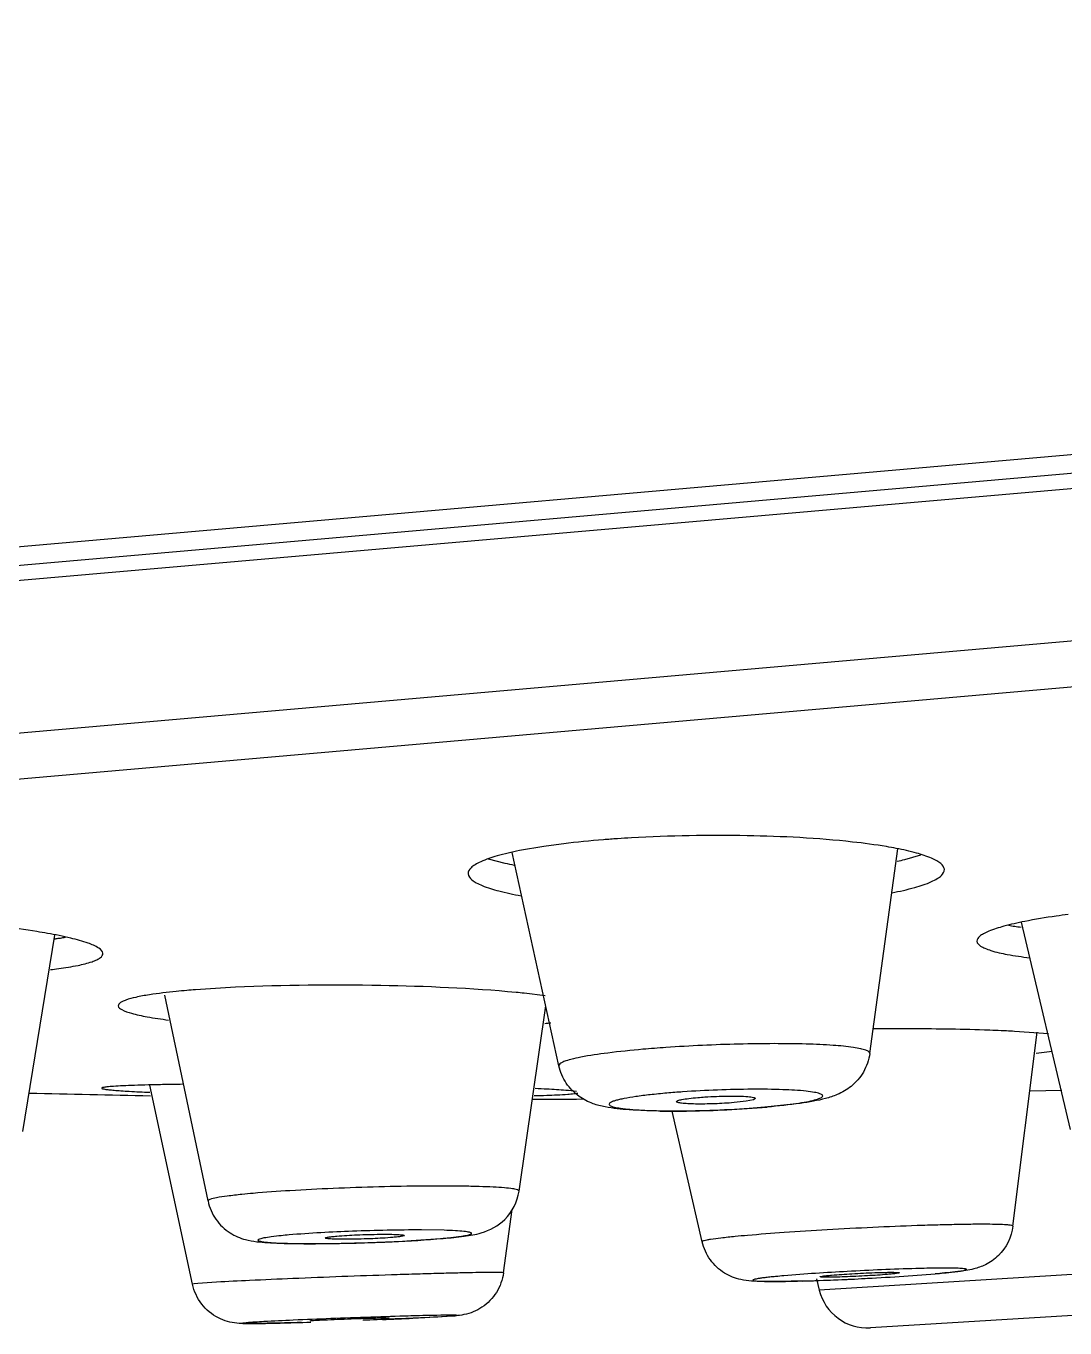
# Model space of a CAD drawing. Extents: x 38931 to 39525, y 15845 to 16265.
# Drawn here: x 39237.58 to 39248.08, y 16136.68 to 16149.84 of the extents above; entities that cross this region are included whole.
import ezdxf

# ---------------------------------------------------------------- set-up
doc = ezdxf.new("R2010")
doc.units = 0
doc.header["$LTSCALE"] = 7
doc.header["$MEASUREMENT"] = 0
doc.layers.get('0').update_dxf_attribs({"color": 2, "linetype": 'CONTINUOUS'})
doc.layers.add('DWG', color=7, linetype='CONTINUOUS')

msp = doc.modelspace()

# ---------------------------------------------------------------- linework, layer by layer
at = {"color": 7, "linetype": 'Continuous'}
for p, q in [((39217.28079, 16142.46323), (39301.55903, 16149.83662)), ((39301.61241, 16148.2959), (39217.49534, 16140.93661)), ((39301.25945, 16147.80046), (39217.92893, 16140.51)), ((39242.8119, 16141.5431), (39242.56662, 16141.50079)), ((39242.25149, 16141.41911), (39242.41873, 16141.37517)), ((39242.965, 16139.32567), (39242.49439, 16141.48184)), ((39246.10782, 16139.45015), (39246.39038, 16141.51938)), ((39246.46356, 16141.41184), (39246.6229, 16141.45795)), ((39248.13584, 16138.68062), (39247.6404, 16140.77622)), ((39237.54657, 16138.66044), (39237.87116, 16140.64733)), ((39239.69696, 16140.11947), (39239.2904, 16140.09455)), ((39239.4183, 16137.9589), (39238.98215, 16140.04108)), ((39242.82694, 16140.03439), (39242.61287, 16140.05915)), ((39242.56228, 16138.05851), (39242.83243, 16139.93304)), ((39247.55573, 16137.70401), (39247.80098, 16139.66485)), ((39247.91494, 16139.64946), (39247.57236, 16139.67376)), ((39247.79087, 16139.4541), (39247.95175, 16139.47342)), ((39239.26194, 16137.11725), (39238.83006, 16139.13129)), ((39248.05015, 16139.0764), (39247.72647, 16139.06911)), ((39244.85915, 16138.96738), (39244.73615, 16138.95336)), ((39244.93419, 16138.98316), (39244.85915, 16138.96738)), ((39244.95224, 16138.99466), (39244.93419, 16138.98316)), ((39245.04841, 16138.9093), (39245.33474, 16138.94057)), ((39244.41405, 16137.54608), (39244.11152, 16138.86861)), ((39242.40553, 16137.23263), (39242.49428, 16137.87231)), ((39241.80519, 16137.6627), (39241.57691, 16137.66613)), ((39241.47275, 16137.55807), (39241.76945, 16137.57918)), ((39248.73799, 16137.25064), (39245.59815, 16137.0586)), ((39246.78905, 16137.22416), (39246.77063, 16137.22257)), ((39239.2778, 16137.12091), (39239.26194, 16137.11725)), ((39239.31515, 16137.12476), (39239.2778, 16137.12091)), ((39239.50473, 16137.13758), (39239.31515, 16137.12476)), ((39245.57072, 16137.17286), (39245.59815, 16137.0586)), ((39248.27173, 16136.80817), (39246.11486, 16136.67625)), ((39239.80572, 16136.72762), (39239.78006, 16136.72498)), ((39240.44934, 16136.74746), (39240.46269, 16136.74936)), ((39241.24843, 16136.77679), (39241.23509, 16136.77491)), ((39241.48984, 16136.77389), (39241.89206, 16136.79664)), ((39241.89206, 16136.79664), (39241.91772, 16136.79928))]:
    msp.add_line(p, q, dxfattribs=at)
for centre, radius, start, end in [((39243.90701, 16134.17702), 7.44704, 96.885407, 98.456187), ((39244.4581, 16128.47368), 13.17791, 93.303566, 93.915609), ((39245.74472, 16144.32249), 2.9981, 282.31527, 283.872712), ((39243.11242, 16144.4932), 3.19426, 257.457263, 259.210636), ((39237.46448, 16143.79433), 3.2104, 278.281545, 279.192534), ((39248.03924, 16143.81216), 3.11134, 260.243281, 261.380062), ((39248.1436, 16144.49866), 3.80572, 261.375738, 262.367643), ((39237.3436, 16144.64766), 4.07226, 277.392403, 277.60648), ((39237.38978, 16144.30509), 3.72659, 277.599911, 278.287003), ((39237.31648, 16144.76081), 4.49147, 276.505488, 277.582082), ((39240.02405, 16130.68536), 9.43775, 94.458389, 94.99151), ((39241.60051, 16130.153), 9.95774, 84.16489, 84.627993), ((39242.19885, 16145.29776), 5.57882, 276.420058, 277.069953), ((39246.42308, 16107.41827), 32.28125, 89.883561, 90.495743), ((39246.87318, 16126.49494), 13.19736, 86.963117, 87.316584), ((39244.98789, 16126.00855), 13.53458, 93.985621, 94.973391), ((39242.54865, 16338.98929), 200.0004, 268.585288, 268.936334), ((39242.09134, 16124.95254), 14.15696, 86.948968, 87.425869), ((39244.8628, 16129.78683), 9.29741, 93.985622, 94.97339), ((39244.99016, 16127.92229), 11.16629, 90.354202, 93.972561), ((39242.54865, 16338.98929), 200.0004, 270.0436491, 270.188245), ((39242.3023, 16154.52394), 15.50548, 271.532467, 271.996326), ((39244.17188, 16149.29345), 10.42377, 272.700373, 274.955346), ((39244.24238, 16148.1717), 9.29741, 273.985622, 274.97339), ((39244.11725, 16148.89522), 10.02772, 269.269429, 271.006768), ((39244.08733, 16150.71413), 11.84687, 270.996892, 272.785106), ((39240.63017, 16129.38258), 8.68614, 94.987696, 95.741387), ((39240.75596, 16131.67104), 5.96683, 94.987696, 95.741387), ((39245.98812, 16124.81868), 12.84059, 94.989785, 95.542933), ((39240.44653, 16153.34888), 15.82165, 270.081981, 271.093149), ((39240.38434, 16157.11873), 19.592, 271.064652, 272.046766), ((39241.23532, 16143.69816), 6.14225, 274.988805, 275.486808), ((39241.33307, 16142.67434), 5.11378, 275.493445, 275.774702), ((39246.00784, 16128.41563), 8.82067, 94.989785, 95.542933), ((39246.93348, 16124.6693), 12.61141, 90.627511, 91.62706), ((39246.00337, 16146.01047), 8.82066, 274.989785, 275.542933), ((39244.69779, 16162.77145), 25.63207, 271.62678, 272.646355), ((39244.52678, 16166.63154), 29.49593, 272.631988, 273.192561), ((39246.08433, 16137.17532), 0.5, 193.5, 273.5), ((39238.79346, 16195.01042), 58.29891, 272.3470801, 272.6509279)]:
    msp.add_arc(centre, radius, start, end, dxfattribs=at)
for points, knots in [([(39243.55822, 16141.62083), (39243.51044, 16141.61755), (39243.32882, 16141.60407), (39243.14748, 16141.58648), (39243.01422, 16141.57035)], [0, 0, 0, 0, 605.59710122, 2303.0433866, 2303.0433866, 2303.0433866, 2303.0433866]), ([(39245.93387, 16141.58787), (39245.5802, 16141.62701), (39244.83425, 16141.66469), (39244.08798, 16141.65218), (39243.6987, 16141.62969)], [0, 0, 0, 0, 1102.3016558, 2310.24453287, 2310.24453287, 2310.24453287, 2310.24453287]), ([(39246.37603, 16141.52311), (39246.34305, 16141.52949), (39246.19638, 16141.55575), (39246.04856, 16141.57518), (39245.93387, 16141.58787)], [0, 0, 0, 0, 523.48659451, 2321.49427211, 2321.49427211, 2321.49427211, 2321.49427211]), ([(39242.56662, 16141.50079), (39242.49043, 16141.48558), (39242.35788, 16141.45504), (39242.20763, 16141.4063), (39242.12086, 16141.36154), (39242.07105, 16141.32711), (39242.04586, 16141.28805), (39242.04784, 16141.26524)], [0, 0, 0, 0, 1962.71004278, 3432.96452769, 3980.90018974, 4410.03316097, 4988.29772305, 4988.29772305, 4988.29772305, 4988.29772305]), ([(39246.86208, 16141.31165), (39246.86014, 16141.33399), (39246.8327, 16141.36794), (39246.78405, 16141.39981), (39246.7026, 16141.43953), (39246.56531, 16141.48293), (39246.44477, 16141.50982), (39246.37603, 16141.52311)], [0, 0, 0, 0, 620.94894012, 1071.6882312, 1635.04163889, 3113.34273989, 5051.99173987, 5051.99173987, 5051.99173987, 5051.99173987]), ([(39246.33152, 16141.07432), (39246.40937, 16141.08959), (39246.54483, 16141.12029), (39246.69843, 16141.16931), (39246.78725, 16141.21446), (39246.83811, 16141.24906), (39246.8641, 16141.28857), (39246.86208, 16141.31165)], [0, 0, 0, 0, 1989.77562722, 3480.2160619, 4035.12480635, 4468.97370508, 5050.11933705, 5050.11933705, 5050.11933705, 5050.11933705]), ([(39242.04784, 16141.26524), (39242.04992, 16141.24144), (39242.08065, 16141.20558), (39242.13382, 16141.17246), (39242.22369, 16141.13082), (39242.37465, 16141.08581), (39242.50707, 16141.05814), (39242.58253, 16141.04456)], [0, 0, 0, 0, 599.36926365, 1042.46714165, 1599.41615088, 3065.91658315, 4989.5961805, 4989.5961805, 4989.5961805, 4989.5961805]), ([(39247.67461, 16140.78494), (39247.60389, 16140.7708), (39247.48094, 16140.74296), (39247.34155, 16140.70066), (39247.26024, 16140.66273), (39247.21536, 16140.6354), (39247.18954, 16140.60352), (39247.1912, 16140.58453)], [0, 0, 0, 0, 2028.04931375, 3540.04853253, 4096.99027154, 4525.23371845, 5061.17068709, 5061.17068709, 5061.17068709, 5061.17068709]), ([(39248.1124, 16140.85559), (39248.07228, 16140.8503), (39247.92585, 16140.83002), (39247.77989, 16140.806), (39247.67461, 16140.78494)], [0, 0, 0, 0, 638.8374258, 2333.63486674, 2333.63486674, 2333.63486674, 2333.63486674]), ([(39237.79512, 16140.66432), (39237.75993, 16140.67058), (39237.60504, 16140.69657), (39237.44932, 16140.71745), (39237.32886, 16140.73174)], [0, 0, 0, 0, 516.20375606, 2268.43946282, 2268.43946282, 2268.43946282, 2268.43946282]), ([(39238.35565, 16140.46324), (39238.35377, 16140.48462), (39238.29941, 16140.531), (39238.18919, 16140.57344), (39238.01213, 16140.62343), (39237.87418, 16140.65027), (39237.79512, 16140.66432)], [0, 0, 0, 0, 426.19590761, 1226.31400556, 2434.56416414, 4029.3968635, 4029.3968635, 4029.3968635, 4029.3968635]), ([(39247.1912, 16140.58453), (39247.19298, 16140.56413), (39247.22538, 16140.53509), (39247.27608, 16140.51049), (39247.36602, 16140.47845), (39247.51601, 16140.4459), (39247.64728, 16140.42686), (39247.72229, 16140.4178)], [0, 0, 0, 0, 543.98618467, 980.3241855, 1543.20542802, 3054.93722423, 5062.38648196, 5062.38648196, 5062.38648196, 5062.38648196]), ([(39237.90911, 16140.30861), (39237.9744, 16140.31733), (39238.08776, 16140.33547), (39238.21677, 16140.3657), (39238.292, 16140.39573), (39238.33351, 16140.41783), (39238.35715, 16140.44631), (39238.35565, 16140.46324)], [0, 0, 0, 0, 1994.49039126, 3472.22787696, 4011.24469602, 4422.55536591, 4937.1971847, 4937.1971847, 4937.1971847, 4937.1971847]), ([(39242.53277, 16140.06701), (39242.07822, 16140.10979), (39241.13217, 16140.14851), (39240.18575, 16140.14242), (39239.69696, 16140.11947)], [0, 0, 0, 0, 1104.66875408, 2288.64428034, 2288.64428034, 2288.64428034, 2288.64428034]), ([(39238.82539, 16140.04326), (39238.77917, 16140.03595), (39238.69922, 16140.0214), (39238.60848, 16139.99863), (39238.55567, 16139.97721), (39238.52702, 16139.9619), (39238.50991, 16139.94273), (39238.51092, 16139.93117)], [0, 0, 0, 0, 2016.12918419, 3496.90387755, 4035.34313227, 4444.51886806, 4944.74190665, 4944.74190665, 4944.74190665, 4944.74190665]), ([(39239.20289, 16140.08732), (39239.16746, 16140.08422), (39239.04132, 16140.07237), (39238.91541, 16140.05748), (39238.82539, 16140.04326)], [0, 0, 0, 0, 639.50421421, 2278.57370994, 2278.57370994, 2278.57370994, 2278.57370994]), ([(39238.51092, 16139.93117), (39238.51241, 16139.91403), (39238.56484, 16139.87973), (39238.66079, 16139.85061), (39238.82223, 16139.81537), (39238.94671, 16139.79745), (39239.01855, 16139.78804)], [0, 0, 0, 0, 387.96604159, 1179.14155589, 2402.58295154, 4036.55905242, 4036.55905242, 4036.55905242, 4036.55905242]), ([(39247.49105, 16139.67783), (39247.41624, 16139.68134), (39247.08227, 16139.69436), (39246.74801, 16139.69891), (39246.48868, 16139.69945)], [0, 0, 0, 0, 522.11825931, 2330.16276072, 2330.16276072, 2330.16276072, 2330.16276072]), ([(39243.81454, 16139.49217), (39243.6957, 16139.48178), (39243.4854, 16139.46013), (39243.24274, 16139.42536), (39243.09572, 16139.39326), (39243.03132, 16139.37488), (39242.99419, 16139.35842), (39242.97466, 16139.34746), (39242.96336, 16139.3333), (39242.96501, 16139.32567)], [0, 0, 0, 0, 2764.87099589, 4899.02319289, 5678.11411339, 6248.36662184, 6453.84518167, 6607.53973489, 6788.53614308, 6788.53614308, 6788.53614308, 6788.53614308]), ([(39246.10779, 16139.45015), (39246.10866, 16139.45646), (39246.09597, 16139.47349), (39246.06248, 16139.48564), (39246.00983, 16139.50044), (39245.89992, 16139.51843), (39245.71652, 16139.5354), (39245.44946, 16139.54704), (39245.13125, 16139.55077), (39244.65779, 16139.54432), (39244.2926, 16139.52753), (39244.04716, 16139.5104)], [0, 0, 0, 0, 79.32788997, 223.05093927, 448.35288775, 756.76902952, 1609.63571223, 2739.64144754, 4085.41838481, 5572.01734644, 8636.02810638, 8636.02810638, 8636.02810638, 8636.02810638]), ([(39246.10782, 16139.45015), (39246.09888, 16139.38465), (39246.05555, 16139.25808), (39245.93222, 16139.11611), (39245.79199, 16139.03458), (39245.6608, 16138.99237), (39245.53432, 16138.96559), (39245.33893, 16138.93447), (39245.1828, 16138.9183), (39245.07227, 16138.90864)], [0, 0, 0, 0, 1066.21482021, 2093.9261812, 2966.25032342, 3648.94470596, 4309.56865449, 5050.09144538, 6839.52760553, 6839.52760553, 6839.52760553, 6839.52760553]), ([(39243.98939, 16138.86832), (39243.8852, 16138.86979), (39243.69884, 16138.87601), (39243.47096, 16138.89752), (39243.29841, 16138.94149), (39243.1569, 16139.01388), (39243.02919, 16139.14458), (39242.9786, 16139.26332), (39242.965, 16139.32567)], [0, 0, 0, 0, 1503.52553179, 2691.40958535, 3292.78847114, 4063.89105321, 4954.27436519, 5875.0473011, 5875.0473011, 5875.0473011, 5875.0473011]), ([(39239.16134, 16139.13828), (39239.10034, 16139.13746), (39238.98499, 16139.13565), (39238.8226, 16139.13216), (39238.68193, 16139.12806), (39238.56486, 16139.12352), (39238.47198, 16139.11834), (39238.40618, 16139.11342), (39238.36547, 16139.1078), (39238.34898, 16139.10398), (39238.3434, 16139.10074), (39238.34353, 16139.09923)], [0, 0, 0, 0, 1888.06899622, 3569.98051796, 5026.96606364, 6241.45899284, 7200.54066189, 7893.03695247, 8312.36295586, 8420.2053201, 8466.86396879, 8466.86396879, 8466.86396879, 8466.86396879]), ([(39238.34353, 16139.09923), (39238.34381, 16139.09602), (39238.35859, 16139.09263), (39238.37927, 16139.08778), (39238.42039, 16139.08305), (39238.47385, 16139.0779), (39238.54315, 16139.07278), (39238.66295, 16139.06534), (39238.75997, 16139.06073), (39238.82911, 16139.05775)], [0, 0, 0, 0, 132.9703959, 467.42208649, 1010.10598034, 1759.78142535, 2711.25046984, 3857.76507162, 6706.58273915, 6706.58273915, 6706.58273915, 6706.58273915]), ([(39242.84244, 16139.02787), (39242.91305, 16139.03037), (39243.00564, 16139.03377), (39243.11013, 16139.04293), (39243.14448, 16139.04713), (39243.15655, 16139.05056)], [0, 0, 0, 0, 2169.42611311, 2840.50840598, 3225.83835237, 3225.83835237, 3225.83835237, 3225.83835237]), ([(39243.14305, 16139.06446), (39243.10778, 16139.07132), (39243.00803, 16139.07938), (39242.9086, 16139.08603), (39242.84485, 16139.08944)], [0, 0, 0, 0, 830.39078956, 2305.53688236, 2305.53688236, 2305.53688236, 2305.53688236]), ([(39244.05678, 16139.04923), (39244.00044, 16139.0443), (39243.89521, 16139.03401), (39243.75071, 16139.01601), (39243.64692, 16138.99922), (39243.57912, 16138.98492), (39243.54052, 16138.97492), (39243.51036, 16138.96523), (39243.48941, 16138.9554), (39243.47549, 16138.94658), (39243.47143, 16138.93333), (39243.48223, 16138.92301), (39243.50966, 16138.91067), (39243.55095, 16138.90184), (39243.60262, 16138.89381), (39243.67605, 16138.88541), (39243.78592, 16138.8775), (39243.93681, 16138.8717), (39244.17515, 16138.86859), (39244.49502, 16138.87433), (39244.75655, 16138.88756), (39244.88861, 16138.89678)], [0, 0, 0, 0, 1463.14937887, 2735.10816522, 3766.67295747, 4182.375197, 4526.97179405, 4798.93861759, 4998.34879106, 5129.14808188, 5212.95004704, 5312.35921281, 5471.96446095, 6007.14760531, 6383.49539414, 6829.55636735, 7916.95519887, 9233.49132201, 10735.22086613, 14083.35398891, 17508.30291208, 17508.30291208, 17508.30291208, 17508.30291208]), ([(39245.46631, 16139.06876), (39245.38796, 16139.0773), (39245.20612, 16139.08699), (39245.02422, 16139.08892), (39244.92113, 16139.08836)], [0, 0, 0, 0, 1004.83666724, 2319.17668133, 2319.17668133, 2319.17668133, 2319.17668133]), ([(39245.33474, 16138.94057), (39245.37211, 16138.9457), (39245.4388, 16138.95583), (39245.51648, 16138.97103), (39245.56567, 16138.98394), (39245.59259, 16138.99266), (39245.61271, 16139.00137), (39245.62586, 16139.00946), (39245.63354, 16139.01919), (39245.62998, 16139.03014), (39245.61864, 16139.0375), (39245.59187, 16139.04882), (39245.53979, 16139.05955), (39245.49379, 16139.06577), (39245.46631, 16139.06876)], [0, 0, 0, 0, 2601.131982, 4651.63836534, 5455.00249408, 6105.95606026, 6604.41658972, 6955.57144691, 7184.30777189, 7380.14185149, 7664.6515575, 8087.93579615, 9391.67709752, 11297.98435773, 11297.98435773, 11297.98435773, 11297.98435773]), ([(39244.15297, 16138.96301), (39244.15207, 16138.96871), (39244.17937, 16138.97856), (39244.21528, 16138.98668), (39244.28681, 16138.99734), (39244.33896, 16139.00253), (39244.36904, 16139.00516)], [0, 0, 0, 0, 319.42557966, 1139.05209771, 2433.25163714, 4102.54937234, 4102.54937234, 4102.54937234, 4102.54937234]), ([(39244.73615, 16138.95336), (39244.67094, 16138.94766), (39244.57221, 16138.94195), (39244.44265, 16138.93871), (39244.35149, 16138.93871), (39244.27447, 16138.94113), (39244.21188, 16138.94549), (39244.1776, 16138.95158), (39244.15384, 16138.95746), (39244.15297, 16138.96301)], [0, 0, 0, 0, 2280.20796448, 3441.57949476, 4518.79478588, 5443.93492522, 6158.66702831, 6620.04562, 6815.58051449, 6815.58051449, 6815.58051449, 6815.58051449]), ([(39244.36904, 16139.00516), (39244.39324, 16139.00728), (39244.49471, 16139.01491), (39244.59647, 16139.0188), (39244.67392, 16139.01954)], [0, 0, 0, 0, 552.79965425, 2315.01039673, 2315.01039673, 2315.01039673, 2315.01039673]), ([(39244.67392, 16139.01954), (39244.71153, 16139.0199), (39244.77922, 16139.01939), (39244.8651, 16139.01596), (39244.92038, 16139.00875), (39244.94501, 16139.00288), (39244.95246, 16138.99708), (39244.95224, 16138.99466)], [0, 0, 0, 0, 2008.86650832, 3603.23683713, 4629.93833846, 4903.99191927, 5033.79143079, 5033.79143079, 5033.79143079, 5033.79143079]), ([(39239.76122, 16138.02515), (39239.71153, 16138.02012), (39239.62518, 16138.01025), (39239.5177, 16137.99512), (39239.45315, 16137.97984), (39239.4248, 16137.96982), (39239.41772, 16137.96172), (39239.41833, 16137.9589)], [0, 0, 0, 0, 2102.94728679, 3650.98313594, 4595.80757766, 4842.28727765, 4963.8753269, 4963.8753269, 4963.8753269, 4963.8753269]), ([(39242.56226, 16138.05851), (39242.56316, 16138.06502), (39242.53272, 16138.0767), (39242.48988, 16138.08344), (39242.40386, 16138.09338), (39242.29291, 16138.09995), (39242.15116, 16138.10557), (39241.9159, 16138.11032), (39241.57767, 16138.11034), (39241.14124, 16138.1024), (39240.69159, 16138.08703), (39240.26789, 16138.06556), (39239.9987, 16138.04665), (39239.87498, 16138.03583)], [0, 0, 0, 0, 75.54449433, 269.23881527, 586.77122385, 1022.45811488, 1567.6074047, 2210.28221414, 3731.39535369, 5454.41462492, 7230.0229314, 8904.43999566, 10332.51630866, 10332.51630866, 10332.51630866, 10332.51630866]), ([(39241.79721, 16137.58006), (39241.86738, 16137.58619), (39241.99576, 16137.59941), (39242.21407, 16137.63325), (39242.45062, 16137.75922), (39242.54703, 16137.95268), (39242.56228, 16138.05851)], [0, 0, 0, 0, 878.3214901, 1609.70611557, 2748.84413973, 4082.10902279, 4082.10902279, 4082.10902279, 4082.10902279]), ([(39239.4183, 16137.9589), (39239.4321, 16137.89301), (39239.48653, 16137.76651), (39239.62778, 16137.63249), (39239.77857, 16137.56712), (39239.90894, 16137.54631), (39240.02607, 16137.53657), (39240.21192, 16137.52844), (39240.36185, 16137.52712), (39240.46917, 16137.52724)], [0, 0, 0, 0, 1092.69738346, 2164.30301637, 3084.03481855, 3714.94585095, 4300.69729513, 4991.9073601, 6734.04383697, 6734.04383697, 6734.04383697, 6734.04383697]), ([(39247.55571, 16137.70401), (39247.55593, 16137.70585), (39247.54917, 16137.71007), (39247.52852, 16137.71393), (39247.47829, 16137.71938), (39247.39716, 16137.72209), (39247.28386, 16137.72381), (39247.14291, 16137.72318), (39246.9765, 16137.72065), (39246.78859, 16137.71605), (39246.50698, 16137.70711), (39246.13452, 16137.69171), (39245.686, 16137.66842), (39245.26335, 16137.64181), (39244.99478, 16137.6214), (39244.87127, 16137.6106)], [0, 0, 0, 0, 25.45328558, 83.95179666, 313.22604328, 691.22382491, 1210.14365501, 1859.32299484, 2624.40025741, 3489.1708306, 4434.50943039, 6484.07878402, 8595.76929917, 10586.99586981, 12285.36833032, 12285.36833032, 12285.36833032, 12285.36833032]), ([(39240.15905, 16137.60793), (39240.12544, 16137.60453), (39240.06858, 16137.59846), (39239.98968, 16137.58624), (39239.95334, 16137.57899), (39239.91904, 16137.56695), (39239.92878, 16137.55589), (39239.94105, 16137.55304), (39239.96006, 16137.54833), (39239.99996, 16137.54298), (39240.06717, 16137.5372), (39240.16725, 16137.53247), (39240.2909, 16137.5293), (39240.49239, 16137.52746), (39240.77276, 16137.53031), (39241.12063, 16137.54028), (39241.35692, 16137.5513), (39241.47275, 16137.55807)], [0, 0, 0, 0, 779.85671568, 1358.95243725, 1718.35439131, 1860.72273864, 1908.89314882, 2004.18909358, 2154.01624639, 2359.30555213, 2933.10536335, 3710.65280758, 4671.56549297, 5788.25174166, 8361.58637955, 11143.06643331, 13821.34344985, 13821.34344985, 13821.34344985, 13821.34344985]), ([(39241.57691, 16137.66613), (39241.3446, 16137.66688), (39240.89765, 16137.65665), (39240.45105, 16137.63397), (39240.2372, 16137.61527)], [0, 0, 0, 0, 1191.82425208, 2293.14269243, 2293.14269243, 2293.14269243, 2293.14269243]), ([(39240.60355, 16137.58441), (39240.6031, 16137.58719), (39240.61802, 16137.59076), (39240.63602, 16137.59492), (39240.67497, 16137.59966), (39240.70312, 16137.60245), (39240.71969, 16137.6039)], [0, 0, 0, 0, 289.87893266, 1076.28023393, 2355.17426969, 4066.75834064, 4066.75834064, 4066.75834064, 4066.75834064]), ([(39240.71969, 16137.6039), (39240.78796, 16137.60988), (39240.89559, 16137.61578), (39241.04129, 16137.62083), (39241.15224, 16137.62284), (39241.25007, 16137.62287), (39241.32007, 16137.62108), (39241.36242, 16137.61855), (39241.38438, 16137.61612), (39241.39541, 16137.61423), (39241.40327, 16137.61145), (39241.40312, 16137.60974)], [0, 0, 0, 0, 2560.20055005, 4024.69342505, 5446.99539329, 6703.4285356, 7685.64123713, 8046.92093011, 8310.33851071, 8472.04502757, 8536.24004701, 8536.24004701, 8536.24004701, 8536.24004701]), ([(39241.40312, 16137.60974), (39241.40285, 16137.60671), (39241.38857, 16137.60398), (39241.36935, 16137.59913), (39241.33128, 16137.59485), (39241.30328, 16137.59197), (39241.28696, 16137.59054)], [0, 0, 0, 0, 313.41054019, 1110.48031513, 2383.67855097, 4075.02991004, 4075.02991004, 4075.02991004, 4075.02991004]), ([(39241.8476, 16137.58651), (39241.88252, 16137.59005), (39241.93135, 16137.59551), (39241.99147, 16137.60403), (39242.0253, 16137.61003), (39242.05172, 16137.61535), (39242.06903, 16137.62153), (39242.08118, 16137.62515), (39242.08417, 16137.63487), (39242.07251, 16137.63949), (39242.0583, 16137.64377), (39242.03405, 16137.64788), (39241.98749, 16137.65355), (39241.90995, 16137.65891), (39241.84326, 16137.66156), (39241.80519, 16137.6627)], [0, 0, 0, 0, 2431.5214465, 3404.33405991, 4202.28677572, 4818.27832008, 5251.67178396, 5508.12470625, 5634.19921325, 5834.87591429, 6205.52357648, 6756.97733707, 7489.91532935, 9480.58042447, 12119.43498746, 12119.43498746, 12119.43498746, 12119.43498746]), ([(39244.74783, 16137.59922), (39244.69966, 16137.59452), (39244.61628, 16137.58587), (39244.52001, 16137.57332), (39244.46416, 16137.56411), (39244.43668, 16137.55757), (39244.42236, 16137.55387), (39244.41356, 16137.54827), (39244.41408, 16137.54608)], [0, 0, 0, 0, 2519.19837979, 4371.82873701, 5027.51089264, 5498.40062682, 5784.51784162, 5901.62422615, 5901.62422615, 5901.62422615, 5901.62422615]), ([(39247.55573, 16137.70401), (39247.54205, 16137.59459), (39247.46176, 16137.43304), (39247.29053, 16137.31363), (39247.14761, 16137.26414), (39246.9825, 16137.24249), (39246.85887, 16137.23027), (39246.78905, 16137.22416)], [0, 0, 0, 0, 1692.61975673, 2521.40465671, 3161.59747232, 3994.40528432, 5070.23495964, 5070.23495964, 5070.23495964, 5070.23495964]), ([(39241.28696, 16137.59054), (39241.21913, 16137.58461), (39241.11218, 16137.57873), (39240.96733, 16137.57367), (39240.85682, 16137.57162), (39240.75904, 16137.57159), (39240.68892, 16137.57321), (39240.64603, 16137.57584), (39240.62376, 16137.57796), (39240.61184, 16137.58033), (39240.60385, 16137.58252), (39240.60355, 16137.58441)], [0, 0, 0, 0, 2542.07179246, 3997.02025899, 5412.452538, 6666.67194139, 7652.77631277, 8018.48154307, 8288.02039856, 8457.18072566, 8528.66736649, 8528.66736649, 8528.66736649, 8528.66736649]), ([(39241.08407, 16137.53922), (39241.1494, 16137.54155), (39241.38731, 16137.55129), (39241.62512, 16137.56501), (39241.79721, 16137.58006)], [0, 0, 0, 0, 630.6857045, 2297.39991402, 2297.39991402, 2297.39991402, 2297.39991402]), ([(39245.42545, 16137.14972), (39245.32504, 16137.14698), (39245.18618, 16137.1441), (39245.01541, 16137.1451), (39244.9088, 16137.14881), (39244.78194, 16137.16344), (39244.62883, 16137.22356), (39244.48505, 16137.35696), (39244.42889, 16137.48122), (39244.41405, 16137.54608)], [0, 0, 0, 0, 1722.8850471, 2381.88776086, 2928.89880284, 3552.40429872, 4565.79881973, 5691.74556455, 6832.90888314, 6832.90888314, 6832.90888314, 6832.90888314]), ([(39242.40545, 16137.23263), (39242.40567, 16137.23432), (39242.3949, 16137.23383), (39242.38375, 16137.23613), (39242.3564, 16137.23597), (39242.32238, 16137.23662), (39242.27733, 16137.23641), (39242.19951, 16137.2358), (39242.08042, 16137.23383), (39241.91422, 16137.23023), (39241.71993, 16137.2252), (39241.50267, 16137.2189), (39241.1837, 16137.20881), (39240.77295, 16137.19437), (39240.2954, 16137.1756), (39239.87336, 16137.15699), (39239.6162, 16137.14407), (39239.50473, 16137.13758)], [0, 0, 0, 0, 24.4038815, 96.56551348, 217.10508532, 385.11607293, 599.3959014, 858.71958484, 1505.64257991, 2308.66106843, 3247.41271719, 4297.21857595, 5431.08069552, 7831.53895307, 10201.31782219, 12296.1358909, 13900.01289212, 13900.01289212, 13900.01289212, 13900.01289212]), ([(39242.40553, 16137.23263), (39242.3959, 16137.16324), (39242.34641, 16137.0271), (39242.199, 16136.87567), (39242.04177, 16136.81149), (39241.94693, 16136.80075), (39241.91725, 16136.79816)], [0, 0, 0, 0, 1216.869438, 2429.8897958, 3567.10711251, 4084.70952653, 4084.70952653, 4084.70952653, 4084.70952653]), ([(39245.15583, 16137.19505), (39245.13624, 16137.19314), (39245.09966, 16137.1894), (39245.04905, 16137.18369), (39245.00661, 16137.1781), (39244.97375, 16137.17333), (39244.94845, 16137.16791), (39244.93562, 16137.16531), (39244.92399, 16137.15916), (39244.93475, 16137.15316), (39244.94763, 16137.15242), (39244.97204, 16137.14919), (39245.0044, 16137.14783), (39245.04619, 16137.14641), (39245.09633, 16137.14577), (39245.17902, 16137.14558), (39245.36118, 16137.14784), (39245.65735, 16137.15677), (39246.15064, 16137.17906), (39246.52757, 16137.20198), (39246.77057, 16137.22323)], [0, 0, 0, 0, 473.41795089, 883.65791273, 1226.48222619, 1497.75781026, 1694.95302045, 1817.8230422, 1869.87989261, 1916.162417, 2031.94773181, 2221.63886753, 2484.90596934, 2819.97249722, 3223.51048247, 3691.99626891, 4807.82970192, 7604.26349384, 10816.36061096, 16682.08247438, 16682.08247438, 16682.08247438, 16682.08247438]), ([(39246.5754, 16137.27563), (39246.34379, 16137.26934), (39245.89857, 16137.24955), (39245.45374, 16137.22151), (39245.24063, 16137.20287)], [0, 0, 0, 0, 1209.22078993, 2325.68551557, 2325.68551557, 2325.68551557, 2325.68551557]), ([(39245.60612, 16137.1929), (39245.60564, 16137.19551), (39245.62168, 16137.19666), (39245.63838, 16137.20145), (39245.67798, 16137.20488), (39245.70585, 16137.20783), (39245.7224, 16137.20928)], [0, 0, 0, 0, 278.1782838, 1076.85564184, 2379.89867258, 4124.47435864, 4124.47435864, 4124.47435864, 4124.47435864]), ([(39246.28881, 16137.21682), (39246.22092, 16137.21088), (39246.11399, 16137.20385), (39245.96912, 16137.19626), (39245.85875, 16137.1917), (39245.77301, 16137.18915), (39245.71318, 16137.18822), (39245.6769, 16137.188), (39245.64839, 16137.18851), (39245.62594, 16137.1889), (39245.61483, 16137.19083), (39245.60642, 16137.19123), (39245.60612, 16137.1929)], [0, 0, 0, 0, 2845.59108275, 4473.88349619, 6057.19027795, 7458.95047779, 8053.44243648, 8559.16600395, 8965.97755552, 9264.40531437, 9449.14436994, 9520.06160795, 9520.06160795, 9520.06160795, 9520.06160795]), ([(39245.7224, 16137.20928), (39245.79058, 16137.21524), (39245.89796, 16137.2223), (39246.04339, 16137.2299), (39246.15405, 16137.23446), (39246.23991, 16137.23699), (39246.29966, 16137.2379), (39246.33583, 16137.23808), (39246.36393, 16137.23761), (39246.38641, 16137.23702), (39246.39652, 16137.23541), (39246.40519, 16137.23461), (39246.40509, 16137.23306)], [0, 0, 0, 0, 2860.37216174, 4496.50076028, 6085.62578923, 7489.6461127, 8083.53301118, 8587.42385738, 8991.09173806, 9285.03984989, 9464.17907801, 9528.97313275, 9528.97313275, 9528.97313275, 9528.97313275]), ([(39246.40509, 16137.23306), (39246.4049, 16137.23026), (39246.38987, 16137.22966), (39246.37173, 16137.22441), (39246.33307, 16137.22125), (39246.30519, 16137.21825), (39246.28881, 16137.21682)], [0, 0, 0, 0, 295.89169217, 1102.17505552, 2401.60383213, 4132.68760322, 4132.68760322, 4132.68760322, 4132.68760322]), ([(39246.85537, 16137.23105), (39246.8899, 16137.23442), (39246.93811, 16137.23948), (39246.99731, 16137.24691), (39247.03042, 16137.2519), (39247.05558, 16137.2561), (39247.07249, 16137.26078), (39247.08173, 16137.26311), (39247.0852, 16137.26711), (39247.08205, 16137.27108), (39247.0726, 16137.27226), (39247.05619, 16137.2754), (39247.03123, 16137.27701), (39246.99849, 16137.27873), (39246.95792, 16137.27976), (39246.88937, 16137.28063), (39246.83435, 16137.28036), (39246.79537, 16137.27996)], [0, 0, 0, 0, 2796.11965081, 3905.89316088, 4808.09857242, 5494.04533385, 5961.82574633, 6214.47994854, 6271.86052043, 6325.23691358, 6563.67638165, 7015.98358994, 7685.10176849, 8569.10503455, 9661.68675953, 10953.40002436, 14094.97755926, 14094.97755926, 14094.97755926, 14094.97755926]), ([(39240.36408, 16136.73122), (39240.24823, 16136.72775), (39240.08977, 16136.7234), (39239.89999, 16136.71993), (39239.79801, 16136.71922), (39239.67349, 16136.72135), (39239.50908, 16136.76733), (39239.34114, 16136.90713), (39239.27735, 16137.04538), (39239.26194, 16137.11725)], [0, 0, 0, 0, 1818.47474224, 2487.0886017, 2978.02691818, 3418.77871956, 4439.87618628, 5586.08446151, 6739.33221793, 6739.33221793, 6739.33221793, 6739.33221793]), ([(39241.91772, 16136.79928), (39241.97922, 16136.80736), (39241.60565, 16136.80094), (39241.44998, 16136.79639), (39241.04264, 16136.78413), (39240.67159, 16136.77027), (39240.30676, 16136.75537), (39240.0229, 16136.74137), (39239.86442, 16136.73275), (39239.80572, 16136.72762)], [0, 0, 0, 0, 595.1173268, 1527.96118461, 2727.80368349, 4025.43573689, 5237.91612668, 6194.15297897, 6759.43303412, 6759.43303412, 6759.43303412, 6759.43303412]), ([(39239.78006, 16136.72498), (39239.73493, 16136.71906), (39240.02047, 16136.72096), (39240.13968, 16136.72548), (39240.35388, 16136.73089), (39240.45696, 16136.73413)], [0, 0, 0, 0, 646.02831894, 1739.9358333, 3203.82945486, 3203.82945486, 3203.82945486, 3203.82945486]), ([(39240.46269, 16136.74936), (39240.51723, 16136.75412), (39240.61579, 16136.75785), (39240.76191, 16136.76442), (39240.89881, 16136.76942), (39241.01197, 16136.77314), (39241.09477, 16136.77545), (39241.14631, 16136.77672), (39241.18803, 16136.77745), (39241.21658, 16136.77789), (39241.23293, 16136.77766), (39241.24165, 16136.77781), (39241.24516, 16136.77705), (39241.24863, 16136.77733), (39241.24856, 16136.77679)], [0, 0, 0, 0, 2332.96201148, 4200.23468155, 6233.00352867, 8170.25341003, 9024.15018747, 9763.33057529, 10364.88026145, 10808.32823893, 10966.45921468, 11080.3247737, 11148.62640252, 11171.48821974, 11171.48821974, 11171.48821974, 11171.48821974]), ([(39241.91725, 16136.79816), (39241.80018, 16136.78793), (39241.48855, 16136.77398), (39241.1771, 16136.75995), (39240.98293, 16136.7525)], [0, 0, 0, 0, 866.54125625, 2299.39229458, 2299.39229458, 2299.39229458, 2299.39229458])]:
    msp.add_open_spline(points, degree=3, knots=knots, dxfattribs=at)
at = {"layer": 'DWG'}
for p, q in [((39217.04394, 16142.78343), (39293.27437, 16149.45289)), ((39293.13004, 16149.24908), (39227.73605, 16143.52778))]:
    msp.add_line(p, q, dxfattribs=at)

doc.saveas('drawing.dxf')
